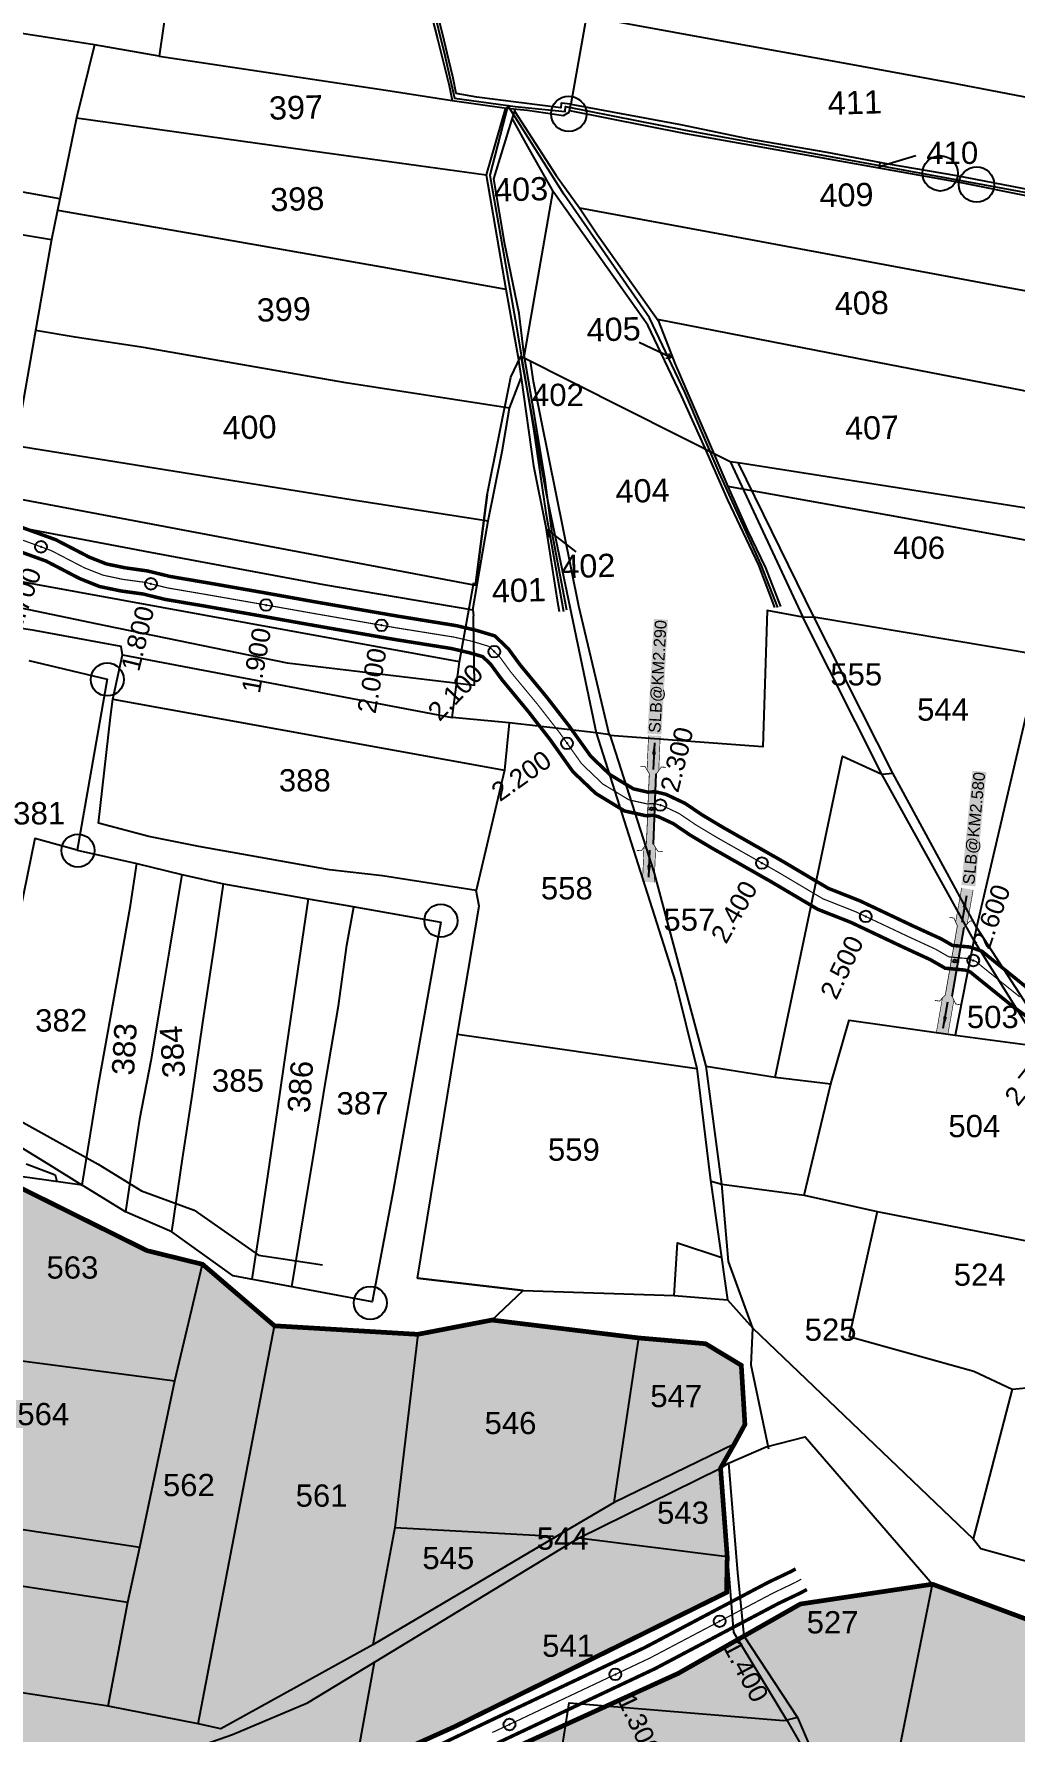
# Model space of a CAD drawing. Header units: inches. Extents: x 194782 to 246112, y 1600383 to 1614216.
# Drawn here: x 200040 to 200877, y 1610168 to 1611618 of the extents above; entities that cross this region are included whole.
import ezdxf
from ezdxf.enums import TextEntityAlignment as Align

# ---------------------------------------------------------------- set-up
doc = ezdxf.new("R2010")
doc.units = ezdxf.units.IN
doc.header["$LTSCALE"] = 15
doc.header["$MEASUREMENT"] = 0
doc.header["$PDMODE"] = 32
doc.header["$PDSIZE"] = 10
doc.linetypes.add('ACAD_ISO02W100', pattern=[15, 12, -3])
doc.linetypes.add('HIDDEN2', pattern=[0.1875, 0.125, -0.0625])
for name, color, linetype in [('BOUNDRY STONES', 240, 'Continuous'), ('CANAL1', 7, 'Continuous'), ('CS', 134, 'Continuous'), ('CSMark', 72, 'Continuous'), ('PLOTS', 7, 'Continuous'), ('PLOTS NO', 7, 'Continuous'), ('REMARK', 6, 'Continuous'), ('ROADS', 1, 'Continuous'), ('STREAMS', 4, 'Continuous'), ('STRUCTURE', 5, 'Continuous'), ('WUA-9', 3, 'Continuous')]:
    doc.layers.add(name, color=color, linetype=linetype)
doc.styles.add('FONT2', font='Times New Roman')
doc.styles.get("Standard").update_dxf_attribs({"font": 'arial.ttf'})
doc.dimstyles.get("Standard").update_dxf_attribs({"dimtxt": 0.18, "dimasz": 0.18, "dimexe": 0.18, "dimexo": 0.0625, "dimgap": 0.09, "dimtad": 0, "dimtih": 1, "dimtoh": 1, "dimdec": 4, "dimzin": 0, "dimdsep": 46, "dimtxsty": 'Standard', "dimcen": 0.09, "dimadec": 0, "dimazin": 0, "dimtfac": 1, "dimtdec": 4, "dimtofl": 0, "dimtmove": 0, "dimatfit": 3, "dimfxl": 1, "dimtolj": 1, "dimtzin": 0, "dimarcsym": 0})

# ---------------------------------------------------------------- blocks, each defined once
blk = doc.blocks.new('SLB')
at = {"layer": 'STRUCTURE'}
h = blk.add_hatch(dxfattribs=at)
h.set_pattern_fill('DOTS', color=6, scale=20, angle=320.3722, style=0)
h.set_pattern_definition([(320.372247934, (-159.4327, -72.9564), (1.2786241598, 0.5641323054), [0, -1.25])])
h.paths.add_polyline_path([(769699.5, 1706871.1), (769699.5, 1706861.1), (769729.1, 1706861.1), (769732.1, 1706863.1), (769792.1, 1706863.1), (769795.1, 1706861.1), (769824.7, 1706861.1), (769824.7, 1706871.1), (769795.1, 1706871.1), (769792.1, 1706869.1), (769732.1, 1706869.1), (769729.1, 1706871.1)])
at = {"layer": 'STRUCTURE', "color": 6, "linetype": 'ACAD_ISO02W100', "ltscale": 0.5, "const_width": 0.5}
for points in [[(769699.5, 1706871.1), (769729.1, 1706871.1)], [(769795.1, 1706871.1), (769824.7, 1706871.1)], [(769699.5, 1706861.1), (769729.1, 1706861.1)], [(769795.1, 1706861.1), (769824.7, 1706861.1)]]:
    blk.add_lwpolyline(points, dxfattribs=at)
at = {"layer": 'STRUCTURE', "color": 6, "const_width": 0.628}
for points in [[(769726.1, 1706877.1), (769726.1, 1706873.1), (769732.1, 1706869.1), (769792.1, 1706869.1), (769798.1, 1706873.1), (769798.1, 1706877.1)], [(769726.1, 1706855.1), (769726.1, 1706859.1), (769732.1, 1706863.1), (769792.1, 1706863.1), (769798.1, 1706859.1), (769798.1, 1706855.1)]]:
    blk.add_lwpolyline(points, dxfattribs=at)
at = {"layer": 'STRUCTURE', "color": 6}
blk.add_lwpolyline([(769732.1, 1706863.1), (769792.1, 1706863.1)], dxfattribs=at)
blk.add_lwpolyline([(769732.1, 1706863.1), (769792.1, 1706863.1)], dxfattribs=at)
at = {"layer": 'STRUCTURE', "color": 0}
blk.add_circle((769762.1, 1706866.1), 1.24, dxfattribs=at)
for points in [[(769703.8, 1706866), (769726.7, 1706866)], [(769818.6, 1706865.8), (769795.7, 1706865.8)]]:
    blk.add_leader(points, dimstyle='Standard', override={"dimasz": 10, "dimgap": 0.09, "dimtad": 0}, dxfattribs=at)

msp = doc.modelspace()

# ---------------------------------------------------------------- hatches: boundary and pattern name
at = {"layer": 'PLOTS NO', "true_color": 0xcd6928}
h = msp.add_hatch(color=32, dxfattribs=at)
h.dxf.hatch_style = 1
h.paths.add_polyline_path([(199062.2, 1610361.2), (199128.4, 1610445.5), (199159.3, 1610480.3), (199193.3, 1610509.1), (199207.4, 1610520.5), (199319.4, 1610533.8), (199415.7, 1610554.7), (199479.6, 1610597.1), (199505.3, 1610612.1), (199584.5, 1610608.1), (199640.2, 1610641.5), (199694.8, 1610687), (199711, 1610723.4), (199732.9, 1610726.7), (199826.8, 1610706.3), (199880.4, 1610686.2), (199939.1, 1610665.3), (199997.3, 1610646.2), (200001.3, 1610645.7), (200136.3, 1610578.7), (200183.8, 1610567), (200245.1, 1610514.5), (200367.4, 1610507.2), (200430.8, 1610519.4), (200556.3, 1610504.1), (200613.2, 1610499.2), (200643.7, 1610480.8), (200646.8, 1610430.2), (200637.7, 1610413.5), (200626, 1610393), (200631.7, 1610317.3), (200631.1, 1610286.7), (200399.3, 1610172.3), (200307.3, 1610130.8), (200242.5, 1610101.3), (200176.1, 1610094.5), (200091.4, 1610096.2), (199924.2, 1610131.5), (199818.6, 1610062.8), (199772.7, 1610027), (199745.8, 1610023.8), (199760.5, 1610105.6), (199758.5, 1610111.7), (199473, 1610144.6), (199321.7, 1610167.4), (199313.4, 1610144.3), (198996.4, 1610286), (199017.2, 1610314.9), (199044.6, 1610337.1)])
h = msp.add_hatch(color=32, dxfattribs=at)
h.dxf.hatch_style = 1
h.paths.add_polyline_path([(199062.2, 1610361.2), (199128.4, 1610445.5), (199159.3, 1610480.3), (199193.3, 1610509.1), (199207.4, 1610520.5), (199319.4, 1610533.8), (199415.7, 1610554.7), (199479.6, 1610597.1), (199505.3, 1610612.1), (199584.5, 1610608.1), (199640.2, 1610641.5), (199694.8, 1610687), (199711, 1610723.4), (199732.9, 1610726.7), (199826.8, 1610706.3), (199880.4, 1610686.2), (199939.1, 1610665.3), (199997.3, 1610646.2), (200001.3, 1610645.7), (200136.3, 1610578.7), (200183.8, 1610567), (200245.1, 1610514.5), (200367.4, 1610507.2), (200430.8, 1610519.4), (200556.3, 1610504.1), (200613.2, 1610499.2), (200643.7, 1610480.8), (200646.8, 1610430.2), (200637.7, 1610413.5), (200626, 1610393), (200631.7, 1610317.3), (200631.1, 1610286.7), (200399.3, 1610172.3), (200307.3, 1610130.8), (200242.5, 1610101.3), (200176.1, 1610094.5), (200091.4, 1610096.2), (199924.2, 1610131.5), (199818.6, 1610062.8), (199772.7, 1610027), (199745.8, 1610023.8), (199760.5, 1610105.6), (199758.5, 1610111.7), (199473, 1610144.6), (199321.7, 1610167.4), (199313.4, 1610144.3), (198996.4, 1610286), (199017.2, 1610314.9), (199044.6, 1610337.1)])
at = {"layer": 'PLOTS NO', "true_color": 0x58ba48}
h = msp.add_hatch(dxfattribs=at)
h.set_pattern_fill('ANSI31', color=85)
h.set_pattern_definition([(45, (0, 0), (-0.088388347648, 0.088388347648), [])])
h.paths.add_polyline_path([(199916.6, 1609792.3), (199979.9, 1610088.2), (200029.6, 1610072.7), (200209.1, 1610048.9), (200313.9, 1610084.2), (200433.3, 1610146.4), (200589.8, 1610217.6), (200694.2, 1610276.9), (200806.9, 1610293.8), (201011.6, 1610217.6), (201090.5, 1610162.2), (201146, 1610143.4), (201195.6, 1610149.3), (201237.2, 1610134), (201324.3, 1610073.1), (201347, 1610022.5), (201442.9, 1609927.2), (201453.2, 1609921.7), (201372.8, 1609537.3), (201360, 1609495.3), (201329.2, 1609499.3), (201328.7, 1609509), (201241.8, 1609524.5), (201165.2, 1609558.2), (201073, 1609597.9), (200987.2, 1609634.4), (200881.5, 1609674.9), (200844.7, 1609682.7), (200834.3, 1609683.2), (200806.7, 1609692.2), (200790.3, 1609691.3), (200711, 1609719.4), (200619.9, 1609755.1), (200507.8, 1609801.3), (200465.6, 1609748.5), (200394.5, 1609703.9), (200320.1, 1609721.3), (200225.9, 1609747.3), (200159.3, 1609762.5), (200151.9, 1609733.4), (200129.7, 1609738.1), (200039.1, 1609762), (199988.6, 1609774.1), (199989, 1609778.7)])

# ---------------------------------------------------------------- linework, layer by layer
at = {"layer": 'BOUNDRY STONES', "color": 1}
for centre, radius in [((200496.4, 1611549.6), 15.1), ((200813.6, 1611498.8), 15.1), ((200844.6, 1611489.2), 15.1), ((200102.4, 1611066.5), 14.1), ((200077.3, 1610920.4), 14.1), ((200387.2, 1610860.5), 14.1), ((200326.9, 1610534.1), 14.1)]:
    msp.add_circle(centre, radius, dxfattribs=at)
at = {"layer": 'CANAL1', "color": 1, "linetype": 'HIDDEN2', "ltscale": 4, "const_width": 1}
for points in [[(200024.9, 1611187.4), (200054.3, 1611176.7), (200082.8, 1611161.9), (200098.7, 1611155.6), (200115.8, 1611152), (200134.8, 1611149.4), (200153.9, 1611144.7), (200187.8, 1611138.9), (200234.6, 1611130.7), (200276.4, 1611123.3), (200348.6, 1611110.7), (200398.4, 1611102.7), (200414.7, 1611098.9), (200428.1, 1611094.8), (200437.3, 1611086), (200447.1, 1611072.6), (200469.8, 1611045.2), (200488.6, 1611021), (200507.5, 1610994.4), (200525.5, 1610977.2), (200547.8, 1610963.7), (200563, 1610960.3), (200569.4, 1610960.5), (200576, 1610958.9), (200590.5, 1610952.1), (200605.6, 1610941.9), (200623.3, 1610931.3), (200674.3, 1610902.4), (200713.4, 1610879.2), (200741.2, 1610868.2), (200786.1, 1610847), (200809.7, 1610836.1), (200820.9, 1610829.6), (200829.3, 1610828.8), (200836.8, 1610828.2), (200844.2, 1610825.6), (200850, 1610820.7), (200881.5, 1610795.4)], [(200431.1, 1610167.1), (200565.6, 1610230.7), (200671, 1610286.3), (200690.4, 1610295.6), (200694.9, 1610298.1)]]:
    msp.add_lwpolyline(points, dxfattribs=at)
at = {"layer": 'CANAL1', "color": 200, "const_width": 3}
for points in [[(200028, 1611196.9), (200058.3, 1611185.9), (200087, 1611171), (200101.6, 1611165.2), (200117.5, 1611161.9), (200136.7, 1611159.2), (200155.9, 1611154.5), (200189.5, 1611148.8), (200236.3, 1611140.6), (200278.1, 1611133.1), (200350.3, 1611120.6), (200400.3, 1611112.5), (200417.3, 1611108.5), (200433.3, 1611103.7), (200444.9, 1611092.6), (200455, 1611078.8), (200477.6, 1611051.4), (200496.6, 1611026.9), (200515.1, 1611001), (200531.6, 1610985.2), (200551.6, 1610973.1), (200563.9, 1610970.3), (200570.4, 1610970.6), (200579.4, 1610968.4), (200595.5, 1610960.8), (200611, 1610950.4), (200628.4, 1610940), (200679.4, 1610911), (200717.8, 1610888.2), (200745.1, 1610877.4), (200790.3, 1610856), (200814.3, 1610845), (200824, 1610839.4), (200830.2, 1610838.8), (200838.9, 1610838), (200849.2, 1610834.4), (200856.4, 1610828.5), (200887.6, 1610803.3)], [(200021.8, 1611177.9), (200050.2, 1611167.6), (200078.6, 1611152.8), (200095.8, 1611145.9), (200114, 1611142.1), (200133, 1611139.5), (200151.8, 1611134.9), (200186.1, 1611129.1), (200232.8, 1611120.9), (200274.7, 1611113.4), (200347, 1611100.8), (200396.4, 1611092.9), (200412.1, 1611089.2), (200422.9, 1611086), (200429.8, 1611079.4), (200439.2, 1611066.5), (200462, 1611038.9), (200480.6, 1611015), (200499.9, 1610987.8), (200519.4, 1610969.2), (200544, 1610954.2), (200562.1, 1610950.2), (200568.3, 1610950.5), (200572.7, 1610949.4), (200585.6, 1610943.4), (200600.2, 1610933.5), (200618.3, 1610922.7), (200669.3, 1610893.7), (200709, 1610870.2), (200737.2, 1610859.1), (200781.9, 1610837.9), (200805.1, 1610827.2), (200817.8, 1610819.9), (200828.4, 1610818.9), (200834.7, 1610818.3), (200839.2, 1610816.7), (200843.7, 1610813), (200875.4, 1610787.4), (200893.9, 1610773.9)], [(200316.9, 1610123.5), (200426.8, 1610176.1), (200561.1, 1610239.6), (200666.5, 1610295.3), (200685.8, 1610304.5), (200690.1, 1610306.8)], [(200435.4, 1610158.1), (200570.1, 1610221.7), (200675.5, 1610277.4), (200695, 1610286.7), (200699.7, 1610289.3)]]:
    msp.add_lwpolyline(points, dxfattribs=at)
at = {"layer": 'CS'}
for p in [(200045.8, 1611179.8), (200139.7, 1611148.2), (200238, 1611130.1), (200336.5, 1611112.8), (200432.8, 1611090.3), (200494.9, 1611012), (200574.6, 1610959.2), (200661.3, 1610909.7), (200750, 1610864.1), (200841.7, 1610826.5), (200625.2, 1610262.2), (200536.2, 1610216.8), (200445.8, 1610174)]:
    msp.add_point(p, dxfattribs=at)
at = {"layer": 'PLOTS', "color": 0}
for points in [[(200149.8, 1611977.6), (200157.3, 1611970.4), (200176.1, 1611950.5), (200192.5, 1611931.1), (200218.4, 1611901.2), (200238.5, 1611871.3), (200257, 1611843.7), (200270.3, 1611822.7), (200297.1, 1611786.2), (200320.9, 1611754), (200334.7, 1611735.4), (200352.8, 1611708.7), (200365.6, 1611688.4), (200375.5, 1611648.1), (200384.2, 1611613.6), (200394.2, 1611573.9), (200396.8, 1611561), (200443.3, 1611554.4), (200461.3, 1611552.8), (200492, 1611548.3), (200496.6, 1611550.9), (200498.3, 1611558)], [(200171, 1611753.5), (200157.2, 1611669), (200150.3, 1611624.5), (200146.7, 1611598.8), (200091.5, 1611608.6), (199977.8, 1611626.3), (199881.3, 1611640.3), (199830.4, 1611649)], [(200511.3, 1611631.6), (200498.3, 1611558), (200490, 1611558.8), (200489.6, 1611554.7), (200418, 1611563.8), (200400.2, 1611567), (200397.8, 1611580.2), (200394, 1611595.5), (200389.9, 1611612.3), (200384.5, 1611634.1)], [(200511.6, 1611632.9), (200622.3, 1611612.9), (200732.4, 1611593), (200820.7, 1611576.7), (200934.7, 1611554.6), (200990.4, 1611543.4)], [(200091.5, 1611608.6), (200076, 1611546.1), (200285.5, 1611517), (200426, 1611497.4)], [(200146.7, 1611598.8), (200249.1, 1611583.6), (200340.3, 1611569.7), (200396.8, 1611561)], [(200498.3, 1611558), (200591.8, 1611540.5), (200649.1, 1611528.5), (200716.7, 1611517), (200769.2, 1611506.8), (200827.4, 1611496.8), (200939.6, 1611475.4), (200976.3, 1611469.5), (201029.8, 1611466.3), (201090.7, 1611458.8), (201133.5, 1611452.6), (201169.1, 1611447.5), (201176.3, 1611465.9), (201153, 1611489.4), (201132.4, 1611510.2), (201099.9, 1611543), (201065.1, 1611578.2), (201043.4, 1611600.1), (201036.6, 1611575.3), (200997.2, 1611581.4)], [(200442.3, 1611554.6), (200426, 1611497.6), (200442.7, 1611399.8), (200453, 1611343), (200455.7, 1611324.2), (200466.2, 1611249.1), (200476.4, 1611197.9), (200486.6, 1611134.3), (200488.2, 1611124.7)], [(200494.8, 1611125.8), (200482.1, 1611191.6), (200475.9, 1611239), (200467, 1611292), (200458.3, 1611343.5), (200454, 1611379), (200441.9, 1611438.2), (200432.5, 1611494.2), (200447.9, 1611544.2), (200450.9, 1611553.8)], [(200450.3, 1611551.7), (200485.5, 1611497), (200505.7, 1611469.2), (200521, 1611446.4), (200546.5, 1611410.1), (200572.7, 1611373), (200587.3, 1611335.8), (200610.8, 1611281.2), (200612.8, 1611276.6), (200632.2, 1611231.3), (200648.8, 1611194.3), (200664.4, 1611162), (200677.3, 1611128.7)], [(200497, 1611552.5), (200596, 1611532.9), (200695.6, 1611515.3), (200832.8, 1611490.6), (200889.5, 1611479.4), (200975.1, 1611463.6)], [(200076, 1611546.1), (200061.8, 1611477), (200054.7, 1611442.3), (200043.4, 1611377.4), (200037.8, 1611345), (200029, 1611294.1), (200022.1, 1611266.6), (200312.2, 1611220), (200427.5, 1611202), (200439.5, 1611261.3), (200445.9, 1611298.1), (200455.7, 1611324.2)], [(200672.2, 1611127.9), (200658.7, 1611164), (200632.2, 1611219.8), (200612.9, 1611264.2), (200592.6, 1611308.9), (200563.9, 1611369), (200534.8, 1611410.1), (200483.7, 1611482.4), (200463, 1611519.1), (200448.3, 1611545.2)], [(200061.8, 1611477), (199921.7, 1611502.3), (199818.6, 1611520.9), (199810.4, 1611522.4)], [(199801.4, 1611484.5), (200054.7, 1611442.3)], [(200482.8, 1611483.9), (200458.3, 1611343.5)], [(200059.9, 1611467.3), (200177.9, 1611446.8), (200336.7, 1611419), (200442.7, 1611399.8)], [(200505.7, 1611469.2), (200639.2, 1611444.6), (200863.5, 1611402.7), (200956.9, 1611385.6)], [(200445.9, 1611298.1), (200306, 1611319.9), (200205, 1611337.5), (200133.3, 1611350.1), (200074.9, 1611358.8), (200041.2, 1611364.7)], [(200571.9, 1611374.1), (200743.9, 1611340.6), (200883.4, 1611313.5), (200937, 1611301.1)], [(199882.4, 1611223.8), (200139, 1611175.2), (200287, 1611147.5), (200414.5, 1611125.9), (200421.9, 1611169.3), (200427.5, 1611202)], [(200908.4, 1611181.6), (200768.7, 1611206.7), (200632.2, 1611231.3)], [(199870, 1611160.6), (200101, 1611112.5), (200255.9, 1611080.7), (200416, 1611061.7), (200415.2, 1611120.9)], [(200414.6, 1611125.9), (200415.2, 1611120.9)], [(200076.8, 1610920.8), (200040.4, 1610930.6), (200027.6, 1610867.8), (200016.8, 1610806.8), (200008, 1610756.6), (200008.2, 1610740.4), (200000, 1610696.2)], [(200081, 1610634.7), (200094.9, 1610720.6), (200112.7, 1610820.2), (200122.2, 1610873.4), (200127.6, 1610909.3)], [(200165.9, 1610900), (200155.4, 1610836.1), (200148.3, 1610793.4), (200139.7, 1610740.9), (200129.9, 1610690.9), (200121.9, 1610638.6), (200117.9, 1610611.9)], [(200157.5, 1610594.8), (200166.7, 1610657), (200175.1, 1610712.7), (200184.1, 1610773.5), (200194, 1610839.4), (200201.7, 1610891.9)], [(200273.9, 1610879.3), (200263.7, 1610809.7), (200255.4, 1610753.2), (200247.3, 1610698.4), (200239.4, 1610644.2), (200232.4, 1610596.8), (200225.9, 1610554.3)], [(200259.9, 1610547.9), (200270.5, 1610611.9), (200279.9, 1610668.6), (200289.4, 1610726), (200299.7, 1610787.7), (200306.9, 1610839.7), (200312.8, 1610872.4)], [(199794.3, 1610746.9), (199842.9, 1610734.6), (199873.7, 1610725.5), (199899.9, 1610723.3), (199934, 1610716.5), (199971.5, 1610707.5), (200000, 1610696.2), (199998.1, 1610685.6), (200052.1, 1610652.5), (200081, 1610634.7)]]:
    msp.add_lwpolyline(points, dxfattribs=at)
at = {"layer": 'PLOTS'}
for points in [[(199874.6, 1611249.6), (200416.9, 1611147), (200426.6, 1611224.2), (200416.9, 1611147), (200426.6, 1611224.2), (200446.8, 1611324.8), (200455.4, 1611342.7), (200634.1, 1611252.6), (200641, 1611251.7), (200923.3, 1611207.3)], [(200455.4, 1611342.7), (200477.5, 1611223.8), (200519.8, 1611020.9), (200587.2, 1610808.9), (200605.7, 1610734.2), (200617, 1610640.8), (200631.9, 1610536.6)], [(200634.1, 1611252.6), (200696.3, 1611119.8), (200665.7, 1611125.5), (200662, 1611009), (200531.2, 1611018.7), (200505, 1611129.2), (200466.2, 1611320.9), (200463.8, 1611338.6)], [(201138.5, 1610516.7), (201091.1, 1610555.4), (201034.9, 1610622.2), (201036, 1610654.3), (201007.8, 1610658.3), (200911.1, 1610752.3), (200844.4, 1610855.1), (200773, 1610986.4), (200705.6, 1611119.9), (200641, 1611251.7)], [(200403.1, 1611081.6), (199858.8, 1611180.8)], [(200667.3, 1610409.1), (200652.2, 1610480.8), (200653.6, 1610512.6), (200632.9, 1610569.3), (200627.2, 1610635.4), (200613.8, 1610736.3), (200569.5, 1610901), (200531.7, 1611019.3), (200519.8, 1611020.9), (200445.4, 1611029.4), (200396.9, 1611033.9), (200403.1, 1611081.6), (200415.3, 1611149.2)], [(200613.8, 1610736.3), (200672.5, 1610726.9), (200720.2, 1610721.1), (200735.8, 1610775.5), (200826.4, 1610762.6), (200898.9, 1610753.1), (200842.3, 1610844), (200763.7, 1610985.6), (200696.3, 1611119.8)], [(200696.3, 1611119.8), (200705.6, 1611119.9), (200899, 1611087.6), (200968.6, 1611076.9), (200979.5, 1611072.9), (201046.1, 1611060.1), (201100.9, 1611047.5), (201154.3, 1611037.5), (201247.6, 1611021.2)], [(200001.3, 1610645.7), (200136.3, 1610578.7), (200183.8, 1610567), (200245.1, 1610514.5), (200367.4, 1610507.2), (200430.8, 1610519.4), (200457.5, 1610544.7), (200367.2, 1610555.1), (200401.4, 1610763.6), (200419.9, 1610873), (200417.3, 1610886.3), (200337.3, 1610898.8), (200292.1, 1610903.9), (200217.3, 1610917.3), (200180.5, 1610924), (200137.8, 1610932.5), (200095, 1610943.9), (200105.1, 1611034.3), (200107, 1611049.7), (200115.3, 1611087.6), (200114.2, 1611094.6), (200040.3, 1611108.4), (200001.8, 1611114.4)], [(200115.3, 1611087.6), (200396.9, 1611033.9)], [(200899, 1611087.6), (200844.4, 1610855.1), (200842.3, 1610844), (200826.4, 1610762.6)], [(200035.4, 1611082.6), (200102.4, 1611066.7), (200076.8, 1610920.8), (200127.6, 1610909.3), (200165.9, 1610900), (200201.7, 1610891.9), (200273.9, 1610879.3), (200312.1, 1610872.5), (200387.2, 1610859.2), (200346.4, 1610629.9), (200328.4, 1610535), (200209.8, 1610557.3), (200157.5, 1610594.8), (200117.9, 1610611.9), (200081, 1610634.7), (199997.3, 1610646.2)], [(200107, 1611049.7), (200441.4, 1610989.1)], [(200445.4, 1611029.4), (200441.4, 1610989.1), (200417.3, 1610886.3)], [(200672.5, 1610726.9), (200730.2, 1611001.1), (200763.7, 1610985.6), (200773, 1610986.4)], [(200401.4, 1610763.6), (200605.7, 1610734.2)], [(200005.5, 1610713.8), (200003.3, 1610698.1), (200012.7, 1610698), (200094.7, 1610652.5), (200131.7, 1610629.8), (200176.7, 1610613.4), (200231.5, 1610574.7), (200250.6, 1610572.1), (200286.1, 1610566.7)], [(200697.3, 1610626.1), (200720.2, 1610721.1)], [(200617.9, 1610638.1), (200627.2, 1610635.4), (200697.3, 1610626.1), (200759.8, 1610612.1), (200936.6, 1610577.4), (200984.9, 1610566), (201005.3, 1610653.2), (201007.8, 1610658.3)], [(200759.8, 1610612.1), (200735.8, 1610505.3), (200842.2, 1610475.8), (200874.9, 1610460.4), (200914.7, 1610464.2), (200955.8, 1610462.2), (200957.4, 1610501.7), (200984.9, 1610566)], [(200586.4, 1610540.3), (200589.2, 1610585.4), (200627, 1610572.8)], [(200103.1, 1610189.6), (200120, 1610278.6), (200130.3, 1610325.4), (200160, 1610467.6), (200183.8, 1610567)], [(200367.2, 1610555.1), (200457.5, 1610544.7), (200586.4, 1610540.3), (200631.9, 1610536.6), (200653.6, 1610512.6), (200841.6, 1610332.5), (200848.1, 1610324.2), (200910.1, 1610307.1), (201034.3, 1610277.6), (201052.4, 1610272.6), (201100.9, 1610254.9), (201109.7, 1610246.1), (201110.5, 1610238.6), (201110.7, 1610214.7), (201256.7, 1610166.3)], [(200430.8, 1610519.4), (200556.3, 1610504.1), (200613.2, 1610499.2), (200643.7, 1610480.8), (200646.8, 1610430.2), (200637.7, 1610413.5), (200535.1, 1610363.7), (200484.8, 1610334.1), (200329, 1610241.9), (200199.2, 1610170.4), (200180.1, 1610174.6), (200103.1, 1610189.6), (199878.9, 1610224.3)], [(200180.1, 1610174.6), (200245.1, 1610514.5)], [(200367.4, 1610507.2), (200347.8, 1610342.2), (200329, 1610241.9)], [(199959.6, 1610493.6), (200160, 1610467.6)], [(200535.1, 1610363.7), (200556.3, 1610504.1)], [(200874.9, 1610460.4), (200841.6, 1610332.5)], [(200485.3, 1610119.6), (200496.6, 1610192.5), (200679.6, 1610177.5), (200682.6, 1610177.6), (200637.3, 1610252.6), (200626, 1610393), (200632.8, 1610397.1), (200664.8, 1610411), (200698.1, 1610419.8), (200806.9, 1610293.8), (200951.7, 1610239.7), (201011.6, 1610217.6), (201090.5, 1610162.2)], [(199491.5, 1609832.7), (199510.3, 1609892), (199521, 1609898.1), (199745.8, 1610023.8), (199816.3, 1610032.6), (199889.8, 1610059.7), (199979.9, 1610088.2), (200110.9, 1610130.9), (200209.2, 1610165.5), (200273.2, 1610192.6), (200330.4, 1610227.3), (200504.6, 1610333.2), (200626, 1610393)], [(200632.8, 1610397.1), (200640.5, 1610303.6), (200646, 1610249.8), (200691.8, 1610180), (200682.6, 1610177.6), (200695.4, 1610155.4), (200754.9, 1609943), (200834.6, 1609682.5)], [(199919.3, 1610357.2), (200130.3, 1610325.4)], [(200347.8, 1610342.2), (200483.3, 1610334.8)], [(200631.7, 1610317.3), (200504.6, 1610333.2)], [(199905.8, 1610311.1), (200120, 1610278.6)], [(200778.6, 1610151.6), (200806.9, 1610293.8)], [(200397.6, 1610131), (200317.1, 1610153.2), (200330.4, 1610227.3)], [(200691.8, 1610180), (200708.8, 1610140), (200756.3, 1609964.1), (200816.8, 1609779.7), (200844.7, 1609682.7)]]:
    msp.add_lwpolyline(points, dxfattribs=at)
at = {"layer": 'PLOTS NO', "color": 0}
for points in [[(200761.3, 1611504.6), (200792.6, 1611514)], [(200762.1, 1611507.4), (200761.3, 1611504.6), (200765.5, 1611505.2)], [(200583.5, 1611341.4), (200556.4, 1611354.3)], [(200579.4, 1611341), (200583.5, 1611341.4), (200581.8, 1611345)], [(200479.3, 1611187.9), (200478.3, 1611194.2), (200481.6, 1611193.1)], [(200478.3, 1611194.2), (200502.3, 1611175.5)]]:
    msp.add_lwpolyline(points, dxfattribs=at)
at = {"layer": 'ROADS', "color": 1}
for points in [[(200058.4, 1612095.8), (200053.9, 1612087.8), (200052, 1612059.9), (200064.3, 1612033.4), (200098, 1612011.2), (200156.3, 1611978.6), (200196.4, 1611937.3), (200226.4, 1611892.6), (200278.3, 1611815.1), (200331.3, 1611746.8), (200368.3, 1611689.6), (200390.6, 1611599.4), (200398.8, 1611563.1), (200450.5, 1611555.9), (200493.2, 1611551.6), (200493.6, 1611555.9), (200594.5, 1611535.9), (200744.5, 1611508.5), (200874.8, 1611484.7), (200985.4, 1611464.5)], [(200675, 1611127.9), (200660.7, 1611164.5), (200624.7, 1611243.4), (200595.4, 1611312), (200565.4, 1611375.3), (200492.2, 1611480.9), (200444.5, 1611556.7), (200429, 1611497.1), (200450.5, 1611374.3), (200465.9, 1611282.5), (200476.8, 1611208.7), (200491.8, 1611124.6)]]:
    msp.add_lwpolyline(points, dxfattribs=at)
at = {"layer": 'STREAMS'}
msp.add_lwpolyline([(200033, 1610652.7), (200050.4, 1610646.2), (200057.9, 1610643.3), (200059.4, 1610637.7), (200059.4, 1610637.7)], dxfattribs=at)
at = {"layer": 'WUA-9', "color": 15, "const_width": 4}
for points in [[(200001.3, 1610645.7), (200136.3, 1610578.7), (200183.8, 1610567), (200245.1, 1610514.5), (200367.4, 1610507.2), (200430.8, 1610519.4), (200556.3, 1610504.1), (200613.2, 1610499.2), (200643.7, 1610480.8), (200646.8, 1610430.2), (200637.7, 1610413.5), (200626, 1610393), (200631.7, 1610317.3), (200631.1, 1610286.7), (200399.3, 1610172.3), (200307.3, 1610130.8)], [(200433.3, 1610146.4), (200589.8, 1610217.6), (200694.2, 1610276.9), (200806.9, 1610293.8), (201011.6, 1610217.6), (201090.5, 1610162.2)]]:
    msp.add_lwpolyline(points, dxfattribs=at)
at = {"layer": 'WUA-9', "const_width": 3}
for points in [[(200001.3, 1610645.7), (200136.3, 1610578.7), (200183.8, 1610567), (200245.1, 1610514.5), (200367.4, 1610507.2), (200430.8, 1610519.4), (200556.3, 1610504.1), (200613.2, 1610499.2), (200643.7, 1610480.8), (200646.8, 1610430.2), (200637.7, 1610413.5), (200626, 1610393), (200631.7, 1610317.3), (200631.1, 1610286.7), (200399.3, 1610172.3), (200307.3, 1610130.8)], [(200433.3, 1610146.4), (200589.8, 1610217.6), (200694.2, 1610276.9), (200806.9, 1610293.8), (201011.6, 1610217.6), (201090.5, 1610162.2)]]:
    msp.add_lwpolyline(points, dxfattribs=at)

# ---------------------------------------------------------------- block references
at = {"layer": 'STRUCTURE', "color": 0}
for p, rotation in [((1874622.2, 772228.1, 100), 87.66282540219113), ((1749974.8, 559130.5, 100), 80.10237611395421)]:
    msp.add_blockref('SLB', p, dxfattribs=dict(at, rotation=rotation))

# ---------------------------------------------------------------- texts
at = {"layer": 'CSMark', "color": 1}
for s, rotation, p in [('1.700', 70.0552, (200039, 1611161)), ('1.800', 76.2376, (200135, 1611128.7)), ('1.900', 79.8931, (200234.5, 1611110.4)), ('2.000', 80.1288, (200333.1, 1611093.1)), ('2.100', 46.2003, (200419, 1611075.9)), ('2.300', 76.2415, (200595.3, 1611025.3)), ('2.200', 35.3595, (200478.6, 1611000.5)), ('2.400', 60.3751, (200651.4, 1610892.4)), ('2.600', 70.7828, (200866.3, 1610890.4)), ('2.500', 64.6779, (200741.5, 1610846)), ('2.700', 51.5151, (200908.3, 1610749.8))]:
    msp.add_text(s, height=16, rotation=rotation, dxfattribs=at).set_placement(p, align=Align.MIDDLE_RIGHT)
for s, rotation, p in [('1.400', 297.828, (200634.6, 1610244.5)), ('1.300', 295.3071, (200544.7, 1610198.7))]:
    msp.add_text(s, height=16, rotation=rotation, dxfattribs=at).set_placement(p, align=Align.MIDDLE_LEFT)
at = {"layer": 'PLOTS NO', "color": 0}
for s, height, rotation, p in [('397', 19.82, 1.6859, (200240.7, 1611544.5)), ('411', 19.82, 1.6859, (200717.8, 1611548.7)), ('403', 19.82, 1.6859, (200432.9, 1611474.6)), ('398', 19.82, 1.6859, (200241.8, 1611466.3)), ('409', 19.82, 1.6859, (200710.7, 1611469.7)), ('399', 19.82, 1.6859, (200230.3, 1611372)), ('408', 19.82, 1.6859, (200723.7, 1611377.4)), ('405', 19.82, 1.6859, (200511.9, 1611355)), ('400', 19.82, 1.6859, (200201, 1611271.3)), ('407', 19.82, 1.6859, (200732.5, 1611270.9)), ('404', 19.82, 1.6859, (200536.6, 1611217.1)), ('402', 19.82, 1.6859, (200490.3, 1611152.9)), ('401', 19.82, 1.6859, (200431, 1611132.1)), ('381', 19.12, 0.279, (200022, 1610942.6)), ('382', 19.12, 0.279, (200040.8, 1610765.7)), ('383', 19.12, 86.8054, (200125.2, 1610728)), ('384', 19.12, 93.8603, (200169, 1610726.9)), ('386', 19.12, 85.8742, (200275.1, 1610695.8)), ('385', 19.12, 0.279, (200191.7, 1610714.3)), ('387', 19.12, 0.279, (200298.1, 1610694.9))]:
    msp.add_text(s, height=height, rotation=rotation, dxfattribs=at).set_placement(p)
at = {"layer": 'PLOTS NO'}
for s, p in [('410', (200801.7, 1611506.8)), ('402', (200465, 1611300.1)), ('406', (200773.4, 1611169.5)), ('555', (200719.7, 1611061.4)), ('544', (200793.8, 1611031.3)), ('388', (200248.9, 1610970.9)), ('558', (200472.6, 1610878.7)), ('557', (200577.2, 1610851.9)), ('503', (200836.3, 1610768.8)), ('504', (200820.5, 1610675.6)), ('559', (200478.6, 1610655.5)), ('563', (200050.5, 1610554.8)), ('524', (200825.1, 1610548.7)), ('525', (200697.8, 1610501.7)), ('547', (200566, 1610445)), ('564', (200025.6, 1610429.6)), ('546', (200424.5, 1610422)), ('562', (200149.9, 1610369)), ('561', (200263.2, 1610360)), ('543', (200571.8, 1610345.4)), ('544', (200469, 1610323.3)), ('545', (200371.4, 1610306.7)), ('527', (200699.5, 1610251.8)), ('541', (200473.7, 1610231.8))]:
    msp.add_text(s, height=19, dxfattribs=at).set_placement(p)
at = {"layer": 'REMARK', "style": 'FONT2'}
for p in [(200567, 1610956, 100), (200826, 1610826, 100)]:
    msp.add_text('SLB', height=3, dxfattribs=at).set_placement(p, align=Align.MIDDLE_CENTER)
at = {"layer": 'STRUCTURE', "color": 5, "char_height": 10, "width": 96.041, "attachment_point": 1, "bg_fill": 1, "box_fill_scale": 1.1, "bg_fill_color": 7, "bg_fill_true_color": 16777215, "bg_fill_transparency": 0}
for s, insert, rotation in [('SLB@KM2.290', (200564.6, 1611021.2), 86.758), ('SLB@KM2.580', (200832.7, 1610891.9), 84.4421)]:
    msp.add_mtext(s, dxfattribs=dict(at, insert=insert, rotation=rotation))

doc.saveas('drawing.dxf')
